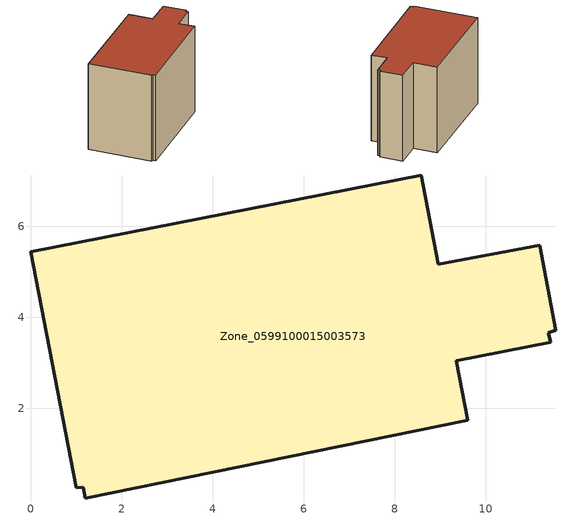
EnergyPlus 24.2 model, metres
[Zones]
Zone_0599100015003573
 floor ground (C_G): 8.58,7.13 8.95,5.17 11.18,5.59 11.54,3.72 11.38,3.66 11.42,3.45 9.35,3.05 9.61,1.74 1.19,0.03 1.15,0.27 0.99,0.25 0,5.44 z0.97
 wall outside (C_F): 8.95,5.17 8.58,7.13 0,5.44 0.99,0.25 1.15,0.27 1.19,0.03 9.61,1.74 9.35,3.05 11.42,3.45 11.38,3.66 11.54,3.72 11.18,5.59 8.95,5.17 z0.97:8.46
 roof outside (C_R): 11.42,3.45 11.38,3.66 11.54,3.72 11.18,5.59 8.95,5.17 8.58,7.13 0,5.44 0.99,0.25 1.15,0.27 1.19,0.03 9.61,1.74 9.35,3.05 z8.46
[BUILDING]
Pand.0599100015003573: North Axis=0; Terrain=City; Loads Convergence Tolerance Value=0.04; Temperature Convergence Tolerance Value=0.4; Solar Distribution=FullExterior; Maximum Number of Warmup Days=25; Minimum Number of Warmup Days=1
[Site:Location]
Rotterdam.The.Hague.AP_ZH_NLD Design_Conditions: Latitude=51.96; Longitude=4.45; Time Zone=1; Elevation=-4.5
[SITE:GROUNDTEMPERATURE:BUILDINGSURFACE]
18, 18, 18, 18, 18, 18, 18, 18, 18, 18, 18, 18
[MATERIAL] Thermal Absorptance=0.9; Solar Absorptance=0.7; Visible Absorptance=0.7
Name | Roughness | Thickness | Conductivity | Density | Specific Heat
G.TI.1975-1991 | MediumSmooth | 0.15 | 0.288461 | 540 | 1210
F.TI.1975-1991 | Rough | 0.3 | 0.230769 | 1920 | 840
R.TI.1975-1991 | MediumRough | 0.2 | 0.153846 | 1500 | 1000
[CONSTRUCTION]
C_G: G.TI.1975-1991
C_F: F.TI.1975-1991
C_R: R.TI.1975-1991
[ZONE]
Zone_0599100015003573: Type=1; Multiplier=1; Ceiling Height=Autocalculate; Volume=Autocalculate; Floor Area=autocalculate; Part of Total Floor Area=Yes
[ZONEINFILTRATION:DESIGNFLOWRATE]
Infil_Zone_0599100015003573: Zone or ZoneList or Space or SpaceList=Zone_0599100015003573; Schedule=AlwaysOn; Design Flow Rate Calculation Method=Flow/Area; Flow Rate per Floor Area=0.003; Constant Term Coefficient=1; Temperature Term Coefficient=0; Velocity Term Coefficient=0; Velocity Squared Term Coefficient=0
[HVACTEMPLATE:ZONE:IDEALLOADSAIRSYSTEM]
Zone_0599100015003573: Maximum Heating Supply Air Temperature=50; Minimum Cooling Supply Air Temperature=13; Maximum Heating Supply Air Humidity Ratio=0.0156; Minimum Cooling Supply Air Humidity Ratio=0.0077; Heating Limit=NoLimit; Cooling Limit=NoLimit; Dehumidification Control Type=ConstantSensibleHeatRatio; Cooling Sensible Heat Ratio=0.7; Dehumidification Setpoint=60; Humidification Control Type=None; Humidification Setpoint=30; Outdoor Air Method=None; Outdoor Air Flow Rate per Person=0.00944; Outdoor Air Flow Rate per Zone Floor Area=0; Outdoor Air Flow Rate per Zone=0; Demand Controlled Ventilation Type=None; Outdoor Air Economizer Type=NoEconomizer; Heat Recovery Type=None; Sensible Heat Recovery Effectiveness=0.7; Latent Heat Recovery Effectiveness=0.65
[ZONECONTROL:THERMOSTAT]
ThermostatControl_Zone_0599100015003573: Zone or ZoneList=Zone_0599100015003573; Control Type Schedule=DualSetpointControlType; Control 1=Thermostat_Zone_0599100015003573; Temperature Difference Between Cutout And Setpoint=0
[THERMOSTATSETPOINT:DUALSETPOINT]
Thermostat_Zone_0599100015003573: Heating Setpoint Temperature Schedule=HeatingSetpoint_Zone_0599100015003573; Cooling Setpoint Temperature Schedule=CoolingSetpoint_Zone_0599100015003573
[SCHEDULE:COMPACT]
HeatingSetpoint_Zone_0599100015003573: Through: 12/31, For: AllDays, Until: 24:00, 21
CoolingSetpoint_Zone_0599100015003573: Through: 12/31, For: AllDays, Until: 24:00, 24
DualSetpointControlType: Through: 12/31, For: AllDays, Until: 24:00, 4
AlwaysOn: Through: 12/31, For: AllDays, Until: 24:00, 1
